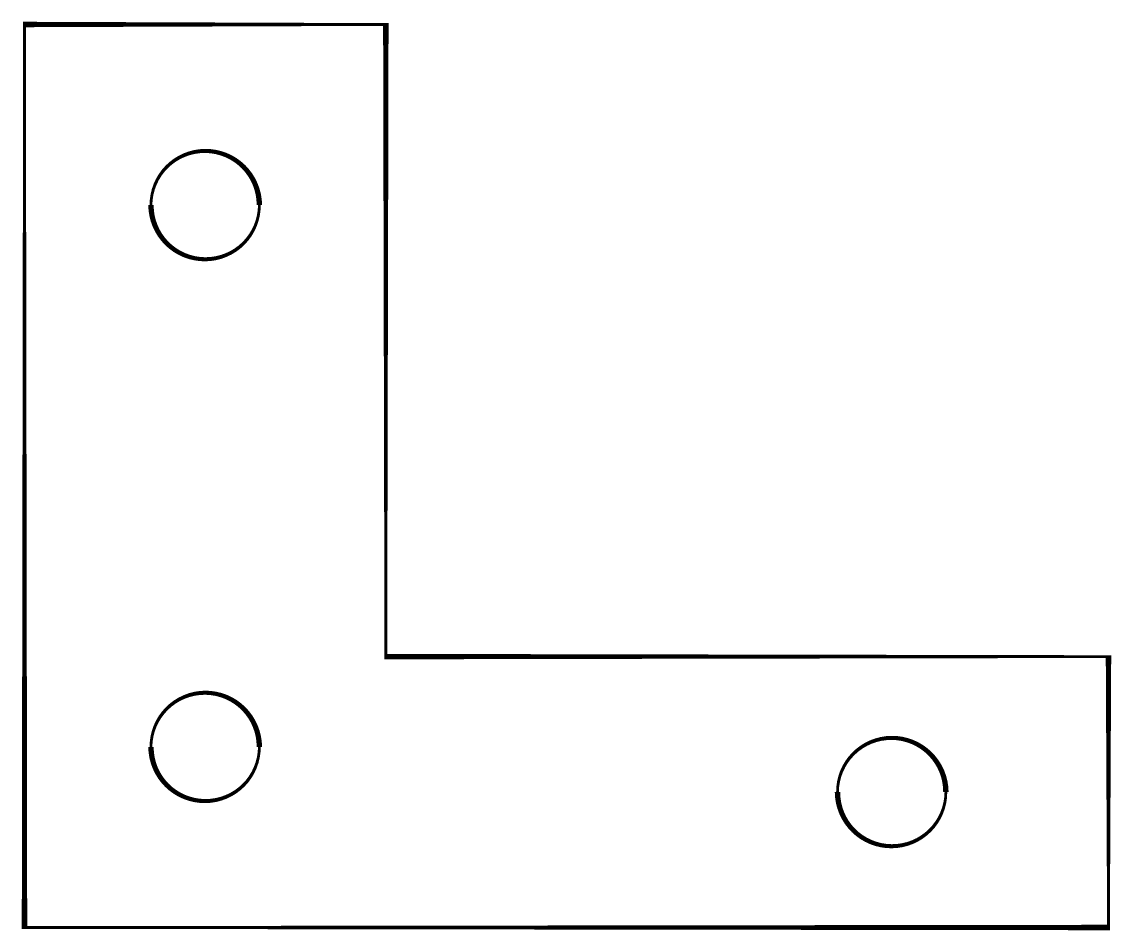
# Model space of a CAD drawing. Header units: millimetres. Extents: x 9.8 to 70.2, y 9.8 to 60.2.
import ezdxf

# ---------------------------------------------------------------- set-up
doc = ezdxf.new("R2010")
doc.units = ezdxf.units.MM
doc.layers.add('CUT', color=7, linetype='Continuous')

msp = doc.modelspace()

# ---------------------------------------------------------------- linework, layer by layer
at = {"layer": 'CUT'}
for points in [[(10, 10, 0.15, 0.3, 0), (70, 10, 0.15, 0.3, 0), (70, 25, 0.15, 0.3, 0), (30, 25, 0.15, 0.3, 0), (30, 60, 0.15, 0.3, 0), (10, 60, 0.15, 0.3, 0)], [(17, 50, 0.15, 0.3, -1), (23, 50, 0.15, 0.3, -1)], [(17, 20, 0.15, 0.3, -1), (23, 20, 0.15, 0.3, -1)], [(55, 17.5, 0.15, 0.3, -1), (61, 17.5, 0.15, 0.3, -1)]]:
    msp.add_lwpolyline(points, format="xyseb", close=True, dxfattribs=at)

doc.saveas('drawing.dxf')
